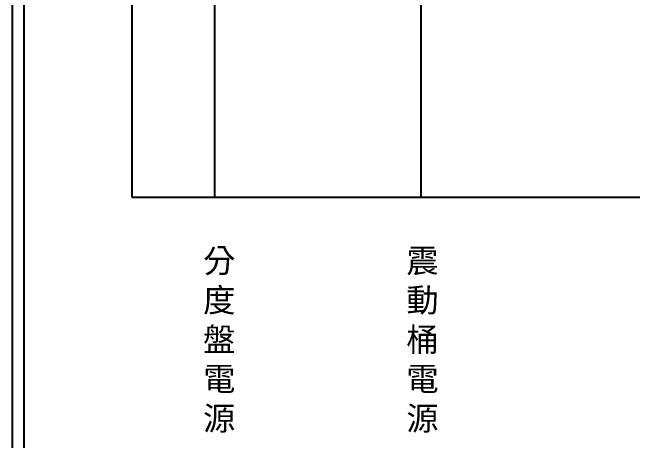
# Model space of a CAD drawing. Extents: x 10 to 297, y 3 to 207.
# Drawn here: x 10 to 75.6, y 41.2 to 86.6 of the extents above; entities that cross this region are included whole.
import ezdxf

# ---------------------------------------------------------------- set-up
doc = ezdxf.new("R2010")
doc.units = 0
doc.layers.add('圖框層', color=7, linetype='CONTINUOUS')
doc.layers.add('標尺寸層', color=3, linetype='CONTINUOUS')
doc.styles.add('CNS', font='romanc.shx', dxfattribs={"bigfont": 'chineset.shx'})

msp = doc.modelspace()

# ---------------------------------------------------------------- linework, layer by layer
at = {"layer": '圖框層', "color": 7}
for p, q in [((10, 3), (10, 206.969)), ((11.25, 4.25), (11.25, 205.719))]:
    msp.add_line(p, q, dxfattribs=at)
at = {"layer": '標尺寸層', "color": 7}
for p, q in [((22.618, 163.957), (22.618, 83.483)), ((31.386, 95.917), (31.386, 67.001)), ((53.177, 95.917), (53.177, 67.001)), ((22.618, 83.483), (22.618, 67.001)), ((22.618, 67.001), (183.709, 67.001))]:
    msp.add_line(p, q, dxfattribs=at)

# ---------------------------------------------------------------- texts
at = {"layer": '標尺寸層', "color": 7, "char_height": 2.5, "width": 5.42431, "attachment_point": 1, "style": 'CNS'}
for s, insert in [('{\\fDFKai-SB|b0|i0|c136|p65;分度盤電源}', (30.164, 61.523)), ('{\\fDFKai-SB|b0|i0|c136|p65;震動桶電源}', (51.66, 61.523))]:
    msp.add_mtext(s, dxfattribs=dict(at, insert=insert))

doc.saveas('drawing.dxf')
